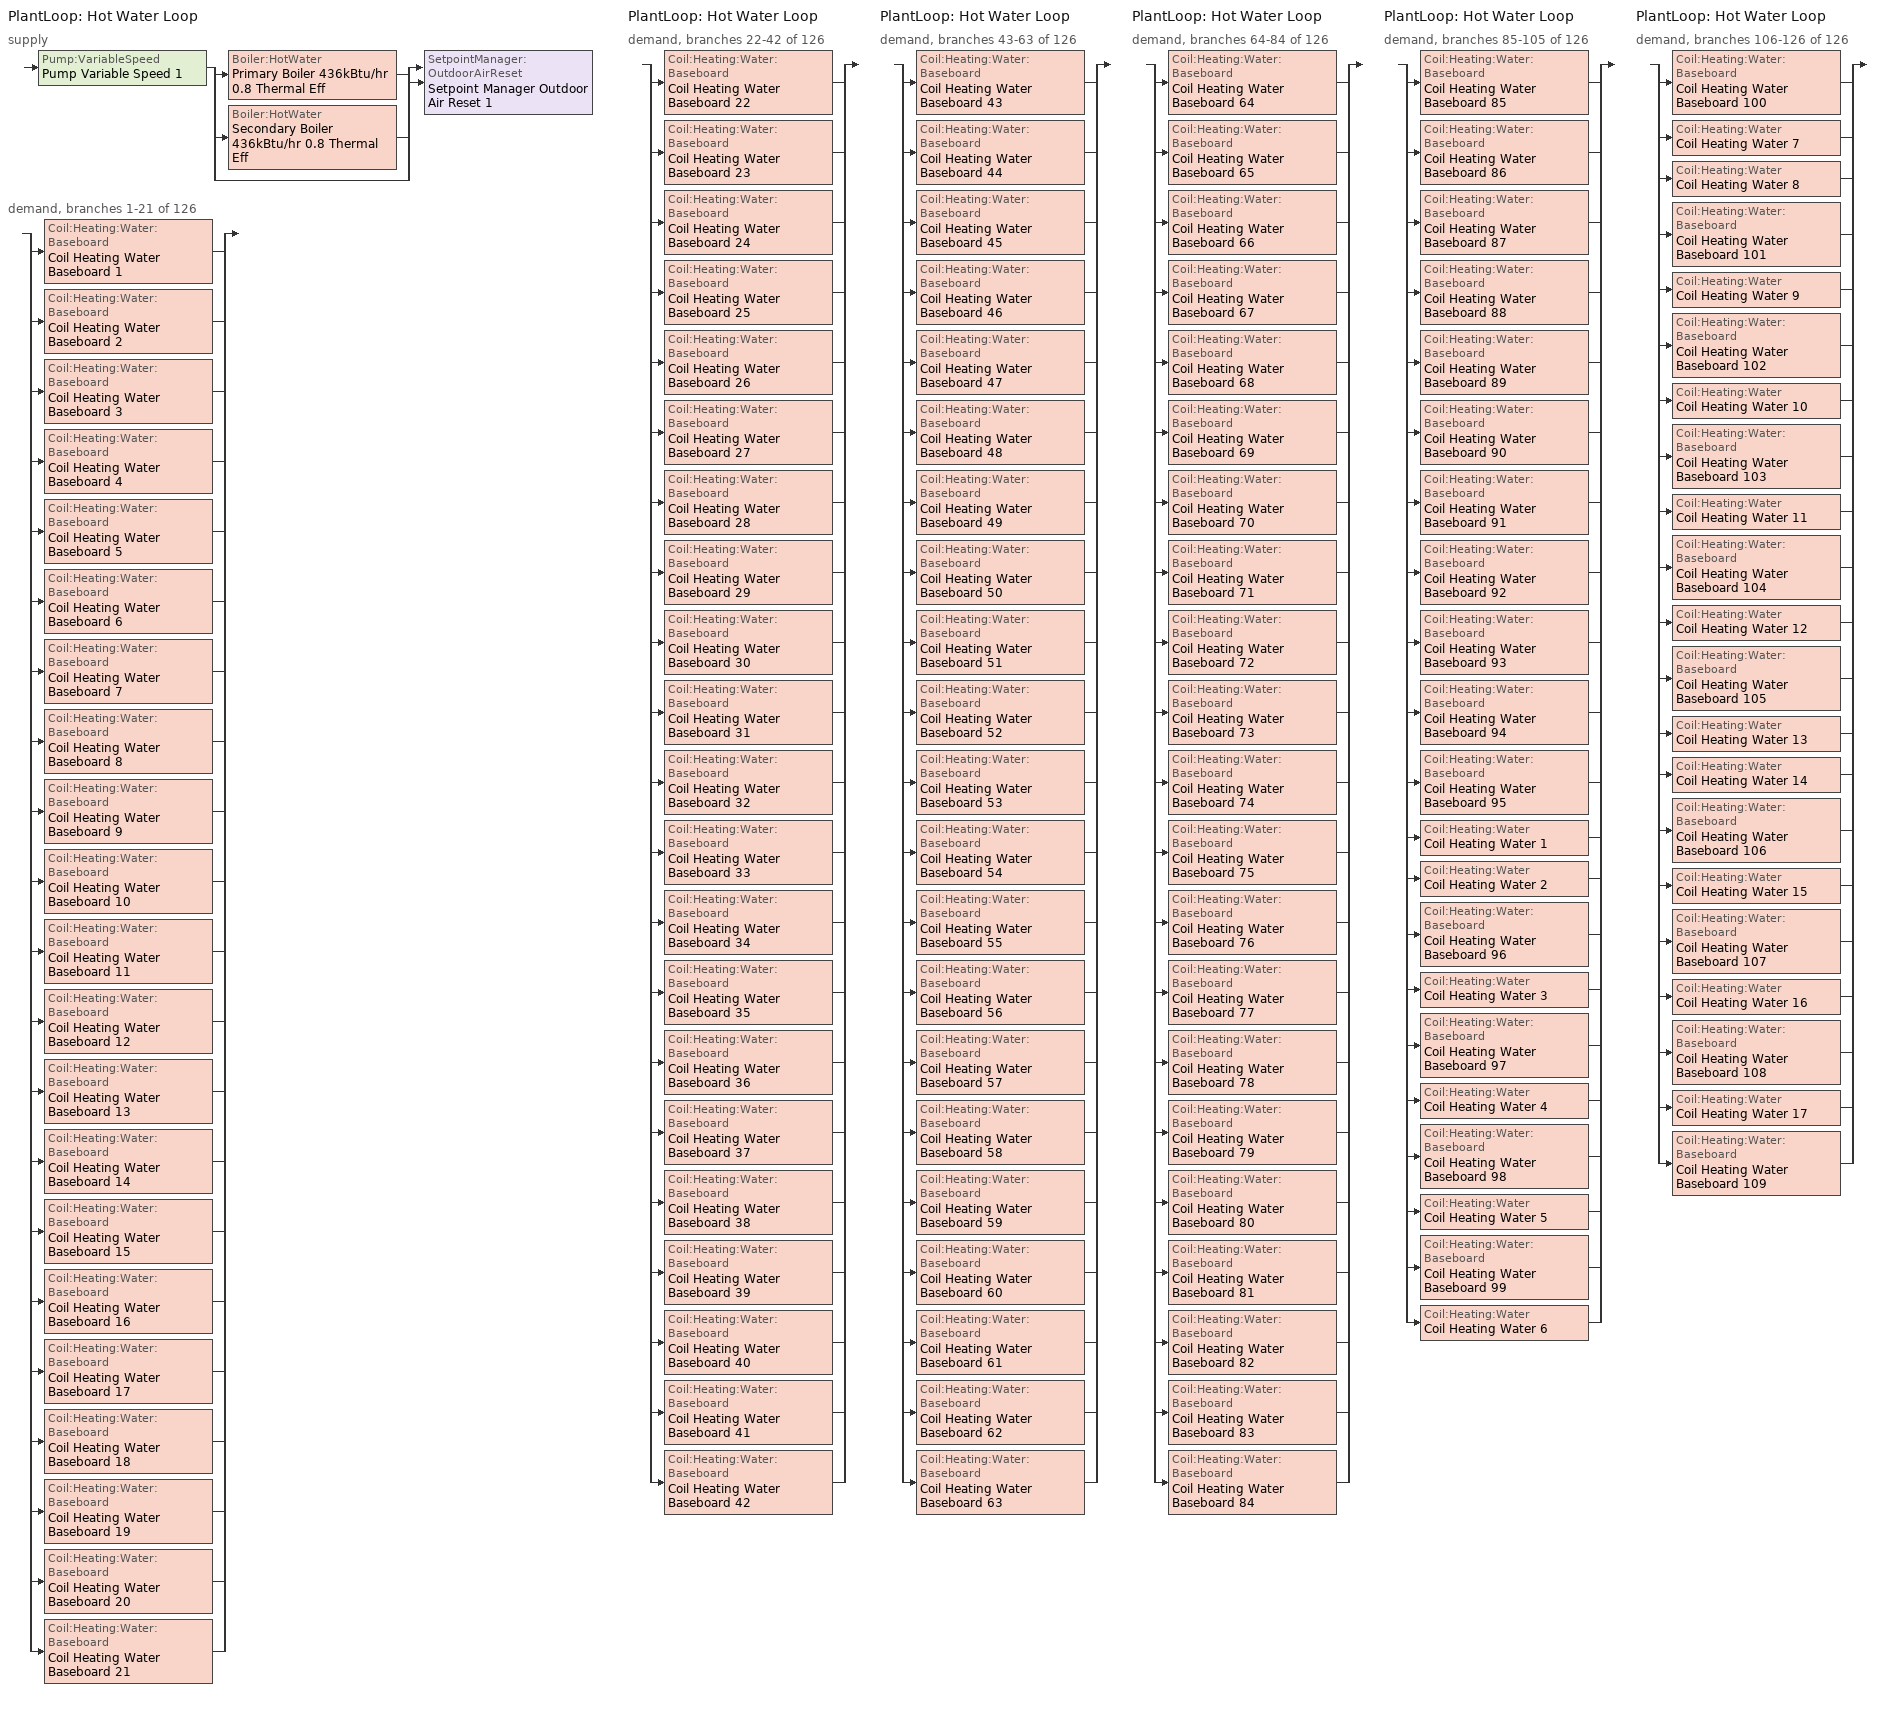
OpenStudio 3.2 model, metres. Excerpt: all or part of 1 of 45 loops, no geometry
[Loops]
PlantLoop 'Hot Water Loop'
 supply: Pump:VariableSpeed 'Pump Variable Speed 1' > split
  | Boiler:HotWater 'Primary Boiler 436kBtu/hr 0.8 Thermal Eff'
  | Boiler:HotWater 'Secondary Boiler 436kBtu/hr 0.8 Thermal Eff'
  | bypass
  join > SetpointManager:OutdoorAirReset 'Setpoint Manager Outdoor Air Reset 1'
 demand, branches 1-21 of 126: split
  | Coil:Heating:Water:Baseboard 'Coil Heating Water Baseboard 1'
  | Coil:Heating:Water:Baseboard 'Coil Heating Water Baseboard 2'
  | Coil:Heating:Water:Baseboard 'Coil Heating Water Baseboard 3'
  | Coil:Heating:Water:Baseboard 'Coil Heating Water Baseboard 4'
  | Coil:Heating:Water:Baseboard 'Coil Heating Water Baseboard 5'
  | Coil:Heating:Water:Baseboard 'Coil Heating Water Baseboard 6'
  | Coil:Heating:Water:Baseboard 'Coil Heating Water Baseboard 7'
  | Coil:Heating:Water:Baseboard 'Coil Heating Water Baseboard 8'
  | Coil:Heating:Water:Baseboard 'Coil Heating Water Baseboard 9'
  | Coil:Heating:Water:Baseboard 'Coil Heating Water Baseboard 10'
  | Coil:Heating:Water:Baseboard 'Coil Heating Water Baseboard 11'
  | Coil:Heating:Water:Baseboard 'Coil Heating Water Baseboard 12'
  | Coil:Heating:Water:Baseboard 'Coil Heating Water Baseboard 13'
  | Coil:Heating:Water:Baseboard 'Coil Heating Water Baseboard 14'
  | Coil:Heating:Water:Baseboard 'Coil Heating Water Baseboard 15'
  | Coil:Heating:Water:Baseboard 'Coil Heating Water Baseboard 16'
  | Coil:Heating:Water:Baseboard 'Coil Heating Water Baseboard 17'
  | Coil:Heating:Water:Baseboard 'Coil Heating Water Baseboard 18'
  | Coil:Heating:Water:Baseboard 'Coil Heating Water Baseboard 19'
  | Coil:Heating:Water:Baseboard 'Coil Heating Water Baseboard 20'
  | Coil:Heating:Water:Baseboard 'Coil Heating Water Baseboard 21'
PlantLoop 'Hot Water Loop'
 demand, branches 22-42 of 126: split
  | Coil:Heating:Water:Baseboard 'Coil Heating Water Baseboard 22'
  | Coil:Heating:Water:Baseboard 'Coil Heating Water Baseboard 23'
  | Coil:Heating:Water:Baseboard 'Coil Heating Water Baseboard 24'
  | Coil:Heating:Water:Baseboard 'Coil Heating Water Baseboard 25'
  | Coil:Heating:Water:Baseboard 'Coil Heating Water Baseboard 26'
  | Coil:Heating:Water:Baseboard 'Coil Heating Water Baseboard 27'
  | Coil:Heating:Water:Baseboard 'Coil Heating Water Baseboard 28'
  | Coil:Heating:Water:Baseboard 'Coil Heating Water Baseboard 29'
  | Coil:Heating:Water:Baseboard 'Coil Heating Water Baseboard 30'
  | Coil:Heating:Water:Baseboard 'Coil Heating Water Baseboard 31'
  | Coil:Heating:Water:Baseboard 'Coil Heating Water Baseboard 32'
  | Coil:Heating:Water:Baseboard 'Coil Heating Water Baseboard 33'
  | Coil:Heating:Water:Baseboard 'Coil Heating Water Baseboard 34'
  | Coil:Heating:Water:Baseboard 'Coil Heating Water Baseboard 35'
  | Coil:Heating:Water:Baseboard 'Coil Heating Water Baseboard 36'
  | Coil:Heating:Water:Baseboard 'Coil Heating Water Baseboard 37'
  | Coil:Heating:Water:Baseboard 'Coil Heating Water Baseboard 38'
  | Coil:Heating:Water:Baseboard 'Coil Heating Water Baseboard 39'
  | Coil:Heating:Water:Baseboard 'Coil Heating Water Baseboard 40'
  | Coil:Heating:Water:Baseboard 'Coil Heating Water Baseboard 41'
  | Coil:Heating:Water:Baseboard 'Coil Heating Water Baseboard 42'
PlantLoop 'Hot Water Loop'
 demand, branches 43-63 of 126: split
  | Coil:Heating:Water:Baseboard 'Coil Heating Water Baseboard 43'
  | Coil:Heating:Water:Baseboard 'Coil Heating Water Baseboard 44'
  | Coil:Heating:Water:Baseboard 'Coil Heating Water Baseboard 45'
  | Coil:Heating:Water:Baseboard 'Coil Heating Water Baseboard 46'
  | Coil:Heating:Water:Baseboard 'Coil Heating Water Baseboard 47'
  | Coil:Heating:Water:Baseboard 'Coil Heating Water Baseboard 48'
  | Coil:Heating:Water:Baseboard 'Coil Heating Water Baseboard 49'
  | Coil:Heating:Water:Baseboard 'Coil Heating Water Baseboard 50'
  | Coil:Heating:Water:Baseboard 'Coil Heating Water Baseboard 51'
  | Coil:Heating:Water:Baseboard 'Coil Heating Water Baseboard 52'
  | Coil:Heating:Water:Baseboard 'Coil Heating Water Baseboard 53'
  | Coil:Heating:Water:Baseboard 'Coil Heating Water Baseboard 54'
  | Coil:Heating:Water:Baseboard 'Coil Heating Water Baseboard 55'
  | Coil:Heating:Water:Baseboard 'Coil Heating Water Baseboard 56'
  | Coil:Heating:Water:Baseboard 'Coil Heating Water Baseboard 57'
  | Coil:Heating:Water:Baseboard 'Coil Heating Water Baseboard 58'
  | Coil:Heating:Water:Baseboard 'Coil Heating Water Baseboard 59'
  | Coil:Heating:Water:Baseboard 'Coil Heating Water Baseboard 60'
  | Coil:Heating:Water:Baseboard 'Coil Heating Water Baseboard 61'
  | Coil:Heating:Water:Baseboard 'Coil Heating Water Baseboard 62'
  | Coil:Heating:Water:Baseboard 'Coil Heating Water Baseboard 63'
PlantLoop 'Hot Water Loop'
 demand, branches 64-84 of 126: split
  | Coil:Heating:Water:Baseboard 'Coil Heating Water Baseboard 64'
  | Coil:Heating:Water:Baseboard 'Coil Heating Water Baseboard 65'
  | Coil:Heating:Water:Baseboard 'Coil Heating Water Baseboard 66'
  | Coil:Heating:Water:Baseboard 'Coil Heating Water Baseboard 67'
  | Coil:Heating:Water:Baseboard 'Coil Heating Water Baseboard 68'
  | Coil:Heating:Water:Baseboard 'Coil Heating Water Baseboard 69'
  | Coil:Heating:Water:Baseboard 'Coil Heating Water Baseboard 70'
  | Coil:Heating:Water:Baseboard 'Coil Heating Water Baseboard 71'
  | Coil:Heating:Water:Baseboard 'Coil Heating Water Baseboard 72'
  | Coil:Heating:Water:Baseboard 'Coil Heating Water Baseboard 73'
  | Coil:Heating:Water:Baseboard 'Coil Heating Water Baseboard 74'
  | Coil:Heating:Water:Baseboard 'Coil Heating Water Baseboard 75'
  | Coil:Heating:Water:Baseboard 'Coil Heating Water Baseboard 76'
  | Coil:Heating:Water:Baseboard 'Coil Heating Water Baseboard 77'
  | Coil:Heating:Water:Baseboard 'Coil Heating Water Baseboard 78'
  | Coil:Heating:Water:Baseboard 'Coil Heating Water Baseboard 79'
  | Coil:Heating:Water:Baseboard 'Coil Heating Water Baseboard 80'
  | Coil:Heating:Water:Baseboard 'Coil Heating Water Baseboard 81'
  | Coil:Heating:Water:Baseboard 'Coil Heating Water Baseboard 82'
  | Coil:Heating:Water:Baseboard 'Coil Heating Water Baseboard 83'
  | Coil:Heating:Water:Baseboard 'Coil Heating Water Baseboard 84'
PlantLoop 'Hot Water Loop'
 demand, branches 85-105 of 126: split
  | Coil:Heating:Water:Baseboard 'Coil Heating Water Baseboard 85'
  | Coil:Heating:Water:Baseboard 'Coil Heating Water Baseboard 86'
  | Coil:Heating:Water:Baseboard 'Coil Heating Water Baseboard 87'
  | Coil:Heating:Water:Baseboard 'Coil Heating Water Baseboard 88'
  | Coil:Heating:Water:Baseboard 'Coil Heating Water Baseboard 89'
  | Coil:Heating:Water:Baseboard 'Coil Heating Water Baseboard 90'
  | Coil:Heating:Water:Baseboard 'Coil Heating Water Baseboard 91'
  | Coil:Heating:Water:Baseboard 'Coil Heating Water Baseboard 92'
  | Coil:Heating:Water:Baseboard 'Coil Heating Water Baseboard 93'
  | Coil:Heating:Water:Baseboard 'Coil Heating Water Baseboard 94'
  | Coil:Heating:Water:Baseboard 'Coil Heating Water Baseboard 95'
  | Coil:Heating:Water 'Coil Heating Water 1'
  | Coil:Heating:Water 'Coil Heating Water 2'
  | Coil:Heating:Water:Baseboard 'Coil Heating Water Baseboard 96'
  | Coil:Heating:Water 'Coil Heating Water 3'
  | Coil:Heating:Water:Baseboard 'Coil Heating Water Baseboard 97'
  | Coil:Heating:Water 'Coil Heating Water 4'
  | Coil:Heating:Water:Baseboard 'Coil Heating Water Baseboard 98'
  | Coil:Heating:Water 'Coil Heating Water 5'
  | Coil:Heating:Water:Baseboard 'Coil Heating Water Baseboard 99'
  | Coil:Heating:Water 'Coil Heating Water 6'
PlantLoop 'Hot Water Loop'
 demand, branches 106-126 of 126: split
  | Coil:Heating:Water:Baseboard 'Coil Heating Water Baseboard 100'
  | Coil:Heating:Water 'Coil Heating Water 7'
  | Coil:Heating:Water 'Coil Heating Water 8'
  | Coil:Heating:Water:Baseboard 'Coil Heating Water Baseboard 101'
  | Coil:Heating:Water 'Coil Heating Water 9'
  | Coil:Heating:Water:Baseboard 'Coil Heating Water Baseboard 102'
  | Coil:Heating:Water 'Coil Heating Water 10'
  | Coil:Heating:Water:Baseboard 'Coil Heating Water Baseboard 103'
  | Coil:Heating:Water 'Coil Heating Water 11'
  | Coil:Heating:Water:Baseboard 'Coil Heating Water Baseboard 104'
  | Coil:Heating:Water 'Coil Heating Water 12'
  | Coil:Heating:Water:Baseboard 'Coil Heating Water Baseboard 105'
  | Coil:Heating:Water 'Coil Heating Water 13'
  | Coil:Heating:Water 'Coil Heating Water 14'
  | Coil:Heating:Water:Baseboard 'Coil Heating Water Baseboard 106'
  | Coil:Heating:Water 'Coil Heating Water 15'
  | Coil:Heating:Water:Baseboard 'Coil Heating Water Baseboard 107'
  | Coil:Heating:Water 'Coil Heating Water 16'
  | Coil:Heating:Water:Baseboard 'Coil Heating Water Baseboard 108'
  | Coil:Heating:Water 'Coil Heating Water 17'
  | Coil:Heating:Water:Baseboard 'Coil Heating Water Baseboard 109'
[PlantLoop]
Hot Water Loop: Fluid Type=Water; Glycol Concentration=0; Plant Loop Volume {m3}=Autocalculate; Load Distribution Scheme=Optimal
[Sizing:Plant]
Hot Water Loop: Loop Type=Heating; Design Loop Exit Temperature {C}=82; Loop Design Temperature Difference {deltaC}=16; Sizing Option=NonCoincident; Zone Timesteps in Averaging Window=1; Coincident Sizing Factor Mode=None
[Pump:VariableSpeed]
Pump Variable Speed 1: Motor Efficiency=0.865; Pump Control Type=Intermittent; Skin Loss Radiative Fraction=0.5; Design Power Sizing Method=PowerPerFlowPerPressure; Design Electric Power per Unit Flow Rate {W/(m3/s)}=348701.1; Design Shaft Power per Unit Flow Rate per Unit Head {W-s/m3-Pa}=1.28205; Design Minimum Flow Rate Fraction=0
[Boiler:HotWater] Fuel Type=NaturalGas; Nominal Capacity {W}=127846; Nominal Thermal Efficiency=0.8; Normalized Boiler Efficiency Curve=BOILER-EFFFPLR-NECB2011; Water Outlet Upper Temperature Limit {C}=99; Boiler Flow Mode=ConstantFlow; Parasitic Electric Load {W}=0; Sizing Factor=1
Primary Boiler 436kBtu/hr 0.8 Thermal Eff; Secondary Boiler 436kBtu/hr 0.8 Thermal Eff
[SetpointManager:OutdoorAirReset]
Setpoint Manager Outdoor Air Reset 1: Control Variable=Temperature; Setpoint at Outdoor Low Temperature {C}=82; Outdoor Low Temperature {C}=-16; Setpoint at Outdoor High Temperature {C}=60; Outdoor High Temperature {C}=0
[Coil:Heating:Water:Baseboard] Heating Design Capacity Method=HeatingDesignCapacity; Heating Design Capacity {W}=autosize; Heating Design Capacity Per Floor Area {W/m2}=0; Fraction of Autosized Heating Design Capacity=0.8
Coil Heating Water Baseboard 1; Coil Heating Water Baseboard 2; Coil Heating Water Baseboard 3; Coil Heating Water Baseboard 4; Coil Heating Water Baseboard 5; Coil Heating Water Baseboard 6; Coil Heating Water Baseboard 7; Coil Heating Water Baseboard 8; Coil Heating Water Baseboard 9; Coil Heating Water Baseboard 10; Coil Heating Water Baseboard 11; Coil Heating Water Baseboard 12; Coil Heating Water Baseboard 13; Coil Heating Water Baseboard 14; Coil Heating Water Baseboard 15; Coil Heating Water Baseboard 16; Coil Heating Water Baseboard 17; Coil Heating Water Baseboard 18; Coil Heating Water Baseboard 19; Coil Heating Water Baseboard 20; Coil Heating Water Baseboard 21; Coil Heating Water Baseboard 22; Coil Heating Water Baseboard 23; Coil Heating Water Baseboard 24; Coil Heating Water Baseboard 25; Coil Heating Water Baseboard 26; Coil Heating Water Baseboard 27; Coil Heating Water Baseboard 28; Coil Heating Water Baseboard 29; Coil Heating Water Baseboard 30; Coil Heating Water Baseboard 31; Coil Heating Water Baseboard 32; Coil Heating Water Baseboard 33; Coil Heating Water Baseboard 34; Coil Heating Water Baseboard 35; Coil Heating Water Baseboard 36; Coil Heating Water Baseboard 37; Coil Heating Water Baseboard 38; Coil Heating Water Baseboard 39; Coil Heating Water Baseboard 40; Coil Heating Water Baseboard 41; Coil Heating Water Baseboard 42; Coil Heating Water Baseboard 43; Coil Heating Water Baseboard 44; Coil Heating Water Baseboard 45; Coil Heating Water Baseboard 46; Coil Heating Water Baseboard 47; Coil Heating Water Baseboard 48; Coil Heating Water Baseboard 49; Coil Heating Water Baseboard 50; Coil Heating Water Baseboard 51; Coil Heating Water Baseboard 52; Coil Heating Water Baseboard 53; Coil Heating Water Baseboard 54; Coil Heating Water Baseboard 55; Coil Heating Water Baseboard 56; Coil Heating Water Baseboard 57; Coil Heating Water Baseboard 58; Coil Heating Water Baseboard 59; Coil Heating Water Baseboard 60; Coil Heating Water Baseboard 61; Coil Heating Water Baseboard 62; Coil Heating Water Baseboard 63; Coil Heating Water Baseboard 64; Coil Heating Water Baseboard 65; Coil Heating Water Baseboard 66; Coil Heating Water Baseboard 67; Coil Heating Water Baseboard 68; Coil Heating Water Baseboard 69; Coil Heating Water Baseboard 70; Coil Heating Water Baseboard 71; Coil Heating Water Baseboard 72; Coil Heating Water Baseboard 73; Coil Heating Water Baseboard 74; Coil Heating Water Baseboard 75; Coil Heating Water Baseboard 76; Coil Heating Water Baseboard 77; Coil Heating Water Baseboard 78; Coil Heating Water Baseboard 79; Coil Heating Water Baseboard 80; Coil Heating Water Baseboard 81; Coil Heating Water Baseboard 82; Coil Heating Water Baseboard 83; Coil Heating Water Baseboard 84; Coil Heating Water Baseboard 85; Coil Heating Water Baseboard 86; Coil Heating Water Baseboard 87; Coil Heating Water Baseboard 88; Coil Heating Water Baseboard 89; Coil Heating Water Baseboard 90; Coil Heating Water Baseboard 91; Coil Heating Water Baseboard 92; Coil Heating Water Baseboard 93; Coil Heating Water Baseboard 94; Coil Heating Water Baseboard 95; Coil Heating Water Baseboard 96; Coil Heating Water Baseboard 97; Coil Heating Water Baseboard 98; Coil Heating Water Baseboard 99; Coil Heating Water Baseboard 100; Coil Heating Water Baseboard 101; Coil Heating Water Baseboard 102; Coil Heating Water Baseboard 103; Coil Heating Water Baseboard 104; Coil Heating Water Baseboard 105; Coil Heating Water Baseboard 106; Coil Heating Water Baseboard 107; Coil Heating Water Baseboard 108; Coil Heating Water Baseboard 109
[ZoneHVAC:Baseboard:Convective:Water] Availability Schedule=Always On Discrete
Name | Heating Coil
Zone HVAC Baseboard Convective Water 1 | Coil Heating Water Baseboard 1
Zone HVAC Baseboard Convective Water 2 | Coil Heating Water Baseboard 2
Zone HVAC Baseboard Convective Water 3 | Coil Heating Water Baseboard 3
Zone HVAC Baseboard Convective Water 4 | Coil Heating Water Baseboard 4
Zone HVAC Baseboard Convective Water 5 | Coil Heating Water Baseboard 5
Zone HVAC Baseboard Convective Water 6 | Coil Heating Water Baseboard 6
Zone HVAC Baseboard Convective Water 7 | Coil Heating Water Baseboard 7
Zone HVAC Baseboard Convective Water 8 | Coil Heating Water Baseboard 8
Zone HVAC Baseboard Convective Water 9 | Coil Heating Water Baseboard 9
Zone HVAC Baseboard Convective Water 10 | Coil Heating Water Baseboard 10
Zone HVAC Baseboard Convective Water 11 | Coil Heating Water Baseboard 11
Zone HVAC Baseboard Convective Water 12 | Coil Heating Water Baseboard 12
Zone HVAC Baseboard Convective Water 13 | Coil Heating Water Baseboard 13
Zone HVAC Baseboard Convective Water 14 | Coil Heating Water Baseboard 14
Zone HVAC Baseboard Convective Water 15 | Coil Heating Water Baseboard 15
Zone HVAC Baseboard Convective Water 16 | Coil Heating Water Baseboard 16
Zone HVAC Baseboard Convective Water 17 | Coil Heating Water Baseboard 17
Zone HVAC Baseboard Convective Water 18 | Coil Heating Water Baseboard 18
Zone HVAC Baseboard Convective Water 19 | Coil Heating Water Baseboard 19
Zone HVAC Baseboard Convective Water 20 | Coil Heating Water Baseboard 20
Zone HVAC Baseboard Convective Water 21 | Coil Heating Water Baseboard 21
Zone HVAC Baseboard Convective Water 22 | Coil Heating Water Baseboard 22
Zone HVAC Baseboard Convective Water 23 | Coil Heating Water Baseboard 23
Zone HVAC Baseboard Convective Water 24 | Coil Heating Water Baseboard 24
Zone HVAC Baseboard Convective Water 25 | Coil Heating Water Baseboard 25
Zone HVAC Baseboard Convective Water 26 | Coil Heating Water Baseboard 26
Zone HVAC Baseboard Convective Water 27 | Coil Heating Water Baseboard 27
Zone HVAC Baseboard Convective Water 28 | Coil Heating Water Baseboard 28
Zone HVAC Baseboard Convective Water 29 | Coil Heating Water Baseboard 29
Zone HVAC Baseboard Convective Water 30 | Coil Heating Water Baseboard 30
Zone HVAC Baseboard Convective Water 31 | Coil Heating Water Baseboard 31
Zone HVAC Baseboard Convective Water 32 | Coil Heating Water Baseboard 32
Zone HVAC Baseboard Convective Water 33 | Coil Heating Water Baseboard 33
Zone HVAC Baseboard Convective Water 34 | Coil Heating Water Baseboard 34
Zone HVAC Baseboard Convective Water 35 | Coil Heating Water Baseboard 35
Zone HVAC Baseboard Convective Water 36 | Coil Heating Water Baseboard 36
Zone HVAC Baseboard Convective Water 37 | Coil Heating Water Baseboard 37
Zone HVAC Baseboard Convective Water 38 | Coil Heating Water Baseboard 38
Zone HVAC Baseboard Convective Water 39 | Coil Heating Water Baseboard 39
Zone HVAC Baseboard Convective Water 40 | Coil Heating Water Baseboard 40
Zone HVAC Baseboard Convective Water 41 | Coil Heating Water Baseboard 41
Zone HVAC Baseboard Convective Water 42 | Coil Heating Water Baseboard 42
Zone HVAC Baseboard Convective Water 43 | Coil Heating Water Baseboard 43
Zone HVAC Baseboard Convective Water 44 | Coil Heating Water Baseboard 44
Zone HVAC Baseboard Convective Water 45 | Coil Heating Water Baseboard 45
Zone HVAC Baseboard Convective Water 46 | Coil Heating Water Baseboard 46
Zone HVAC Baseboard Convective Water 47 | Coil Heating Water Baseboard 47
Zone HVAC Baseboard Convective Water 48 | Coil Heating Water Baseboard 48
Zone HVAC Baseboard Convective Water 49 | Coil Heating Water Baseboard 49
Zone HVAC Baseboard Convective Water 50 | Coil Heating Water Baseboard 50
Zone HVAC Baseboard Convective Water 51 | Coil Heating Water Baseboard 51
Zone HVAC Baseboard Convective Water 52 | Coil Heating Water Baseboard 52
Zone HVAC Baseboard Convective Water 53 | Coil Heating Water Baseboard 53
Zone HVAC Baseboard Convective Water 54 | Coil Heating Water Baseboard 54
Zone HVAC Baseboard Convective Water 55 | Coil Heating Water Baseboard 55
Zone HVAC Baseboard Convective Water 56 | Coil Heating Water Baseboard 56
Zone HVAC Baseboard Convective Water 57 | Coil Heating Water Baseboard 57
Zone HVAC Baseboard Convective Water 58 | Coil Heating Water Baseboard 58
Zone HVAC Baseboard Convective Water 59 | Coil Heating Water Baseboard 59
Zone HVAC Baseboard Convective Water 60 | Coil Heating Water Baseboard 60
Zone HVAC Baseboard Convective Water 61 | Coil Heating Water Baseboard 61
Zone HVAC Baseboard Convective Water 62 | Coil Heating Water Baseboard 62
Zone HVAC Baseboard Convective Water 63 | Coil Heating Water Baseboard 63
Zone HVAC Baseboard Convective Water 64 | Coil Heating Water Baseboard 64
Zone HVAC Baseboard Convective Water 65 | Coil Heating Water Baseboard 65
Zone HVAC Baseboard Convective Water 66 | Coil Heating Water Baseboard 66
Zone HVAC Baseboard Convective Water 67 | Coil Heating Water Baseboard 67
Zone HVAC Baseboard Convective Water 68 | Coil Heating Water Baseboard 68
Zone HVAC Baseboard Convective Water 69 | Coil Heating Water Baseboard 69
Zone HVAC Baseboard Convective Water 70 | Coil Heating Water Baseboard 70
Zone HVAC Baseboard Convective Water 71 | Coil Heating Water Baseboard 71
Zone HVAC Baseboard Convective Water 72 | Coil Heating Water Baseboard 72
Zone HVAC Baseboard Convective Water 73 | Coil Heating Water Baseboard 73
Zone HVAC Baseboard Convective Water 74 | Coil Heating Water Baseboard 74
Zone HVAC Baseboard Convective Water 75 | Coil Heating Water Baseboard 75
Zone HVAC Baseboard Convective Water 76 | Coil Heating Water Baseboard 76
Zone HVAC Baseboard Convective Water 77 | Coil Heating Water Baseboard 77
Zone HVAC Baseboard Convective Water 78 | Coil Heating Water Baseboard 78
Zone HVAC Baseboard Convective Water 79 | Coil Heating Water Baseboard 79
Zone HVAC Baseboard Convective Water 80 | Coil Heating Water Baseboard 80
Zone HVAC Baseboard Convective Water 81 | Coil Heating Water Baseboard 81
Zone HVAC Baseboard Convective Water 82 | Coil Heating Water Baseboard 82
Zone HVAC Baseboard Convective Water 83 | Coil Heating Water Baseboard 83
Zone HVAC Baseboard Convective Water 84 | Coil Heating Water Baseboard 84
Zone HVAC Baseboard Convective Water 85 | Coil Heating Water Baseboard 85
Zone HVAC Baseboard Convective Water 86 | Coil Heating Water Baseboard 86
Zone HVAC Baseboard Convective Water 87 | Coil Heating Water Baseboard 87
Zone HVAC Baseboard Convective Water 88 | Coil Heating Water Baseboard 88
Zone HVAC Baseboard Convective Water 89 | Coil Heating Water Baseboard 89
Zone HVAC Baseboard Convective Water 90 | Coil Heating Water Baseboard 90
Zone HVAC Baseboard Convective Water 91 | Coil Heating Water Baseboard 91
Zone HVAC Baseboard Convective Water 92 | Coil Heating Water Baseboard 92
Zone HVAC Baseboard Convective Water 93 | Coil Heating Water Baseboard 93
Zone HVAC Baseboard Convective Water 94 | Coil Heating Water Baseboard 94
Zone HVAC Baseboard Convective Water 95 | Coil Heating Water Baseboard 95
Zone HVAC Baseboard Convective Water 96 | Coil Heating Water Baseboard 96
Zone HVAC Baseboard Convective Water 97 | Coil Heating Water Baseboard 97
Zone HVAC Baseboard Convective Water 98 | Coil Heating Water Baseboard 98
Zone HVAC Baseboard Convective Water 99 | Coil Heating Water Baseboard 99
Zone HVAC Baseboard Convective Water 100 | Coil Heating Water Baseboard 100
Zone HVAC Baseboard Convective Water 101 | Coil Heating Water Baseboard 101
Zone HVAC Baseboard Convective Water 102 | Coil Heating Water Baseboard 102
Zone HVAC Baseboard Convective Water 103 | Coil Heating Water Baseboard 103
Zone HVAC Baseboard Convective Water 104 | Coil Heating Water Baseboard 104
Zone HVAC Baseboard Convective Water 105 | Coil Heating Water Baseboard 105
Zone HVAC Baseboard Convective Water 106 | Coil Heating Water Baseboard 106
Zone HVAC Baseboard Convective Water 107 | Coil Heating Water Baseboard 107
Zone HVAC Baseboard Convective Water 108 | Coil Heating Water Baseboard 108
Zone HVAC Baseboard Convective Water 109 | Coil Heating Water Baseboard 109
[Coil:Heating:Water] Availability Schedule=Always On Discrete
Coil Heating Water 1; Coil Heating Water 2; Coil Heating Water 3; Coil Heating Water 4; Coil Heating Water 5; Coil Heating Water 6; Coil Heating Water 7; Coil Heating Water 8; Coil Heating Water 9; Coil Heating Water 10; Coil Heating Water 11; Coil Heating Water 12; Coil Heating Water 13; Coil Heating Water 14; Coil Heating Water 15; Coil Heating Water 16; Coil Heating Water 17
[Controller:WaterCoil] Action=Normal; Controller Convergence Tolerance {deltaC}=0.0001; Minimum Actuated Flow {m3/s}=0
Name | Water Coil
Controller Water Coil 1 | Coil Heating Water 1
Controller Water Coil 3 | Coil Heating Water 2
Controller Water Coil 4 | Coil Heating Water 3
Controller Water Coil 5 | Coil Heating Water 4
Controller Water Coil 6 | Coil Heating Water 5
Controller Water Coil 7 | Coil Heating Water 6
Controller Water Coil 8 | Coil Heating Water 7
Controller Water Coil 10 | Coil Heating Water 8
Controller Water Coil 11 | Coil Heating Water 9
Controller Water Coil 12 | Coil Heating Water 10
Controller Water Coil 13 | Coil Heating Water 11
Controller Water Coil 14 | Coil Heating Water 12
Controller Water Coil 15 | Coil Heating Water 13
Controller Water Coil 17 | Coil Heating Water 14
Controller Water Coil 18 | Coil Heating Water 15
Controller Water Coil 19 | Coil Heating Water 16
Controller Water Coil 20 | Coil Heating Water 17
[Schedule:Constant]
Always On Discrete: Value=1
[Curve:Cubic]
BOILER-EFFFPLR-NECB2011: Coefficient1 Constant=0.3831; Coefficient2 x=2.0567; Coefficient3 x**2=-2.6469; Coefficient4 x**3=1.2148; Minimum Value of x=0; Maximum Value of x=1
